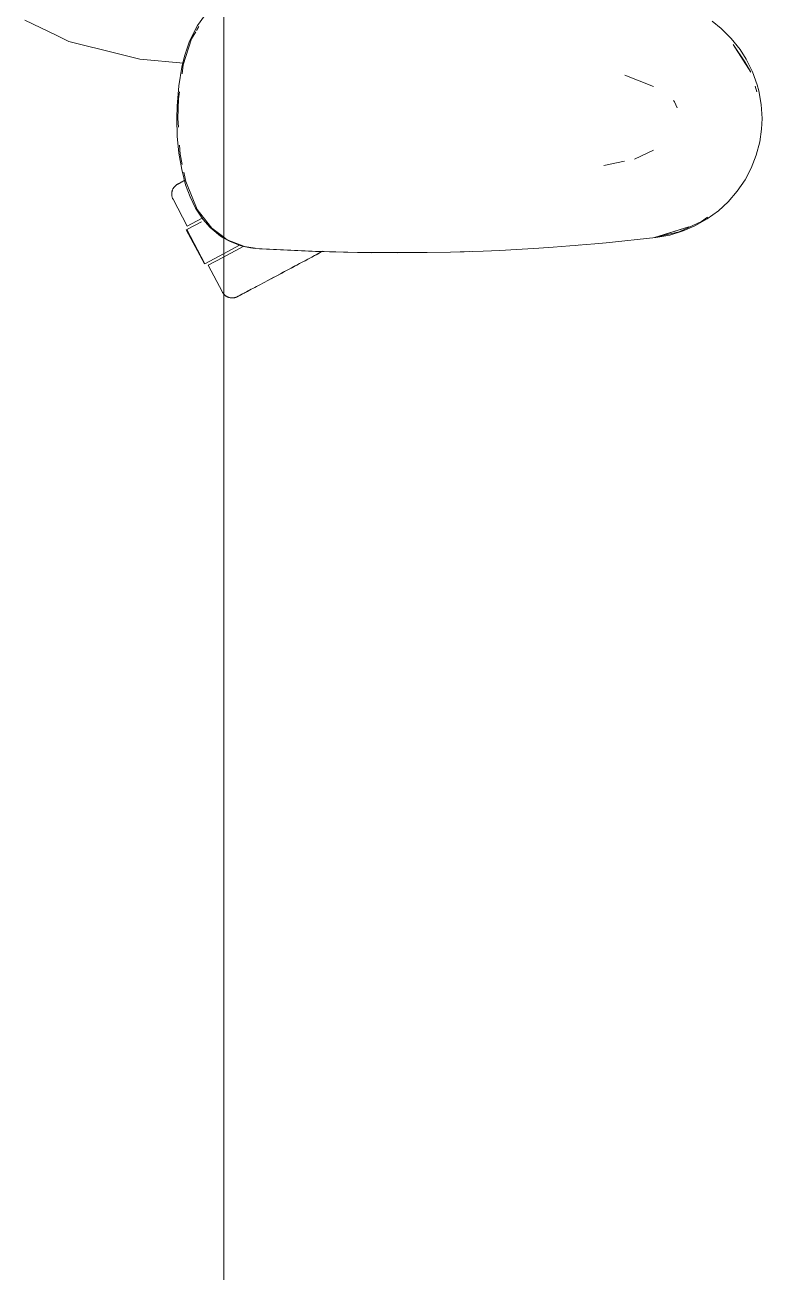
# Model space of a CAD drawing. Header units: millimetres. Extents: x 155920 to 295199, y -4084 to 97293.
# Drawn here: x 160180.5 to 160446.7, y 31127.1 to 31577.3 of the extents above; entities that cross this region are included whole.
import ezdxf

# ---------------------------------------------------------------- set-up
doc = ezdxf.new("R2010")
doc.units = ezdxf.units.MM
doc.header["$MEASUREMENT"] = 0
doc.layers.add('G-IMPT', color=8, linetype='CONTINUOUS', lineweight=9)
doc.layers.add('I-FURN', color=8, linetype='CONTINUOUS', lineweight=9)

msp = doc.modelspace()

# ---------------------------------------------------------------- linework, layer by layer
at = {"layer": 'G-IMPT'}
for p, q in [((160191.95, 31573.45), (160180.48, 31579.09)), ((160245.29, 31580.59), (160242.84, 31577.13)), ((160431.91, 31576), (160428.6, 31578.62)), ((160191.95, 31573.45), (160196.31, 31571.3)), ((160239.83, 31571.12), (160242.04, 31575.76)), ((160240.69, 31572.34), (160242.16, 31574.79)), ((160242.04, 31575.76), (160242.84, 31577.13)), ((160242.44, 31575.26), (160243.3, 31576.7)), ((160435.51, 31572.45), (160431.91, 31576)), ((160196.31, 31571.3), (160214.26, 31566.89)), ((160237.66, 31562.95), (160240.69, 31572.34)), ((160238.09, 31566.04), (160239.83, 31571.12)), ((160435.51, 31572.45), (160438.7, 31568.47)), ((160442.56, 31560.32), (160436.24, 31570.27)), ((160440.4, 31564), (160436.24, 31570.27)), ((160214.26, 31566.89), (160216.63, 31566.31)), ((160221.92, 31565.01), (160216.63, 31566.31)), ((160237.8, 31563.57), (160221.92, 31565.01)), ((160238.09, 31566.04), (160237.11, 31562.11)), ((160440.97, 31564.93), (160438.7, 31568.47)), ((160443.21, 31560.42), (160440.97, 31564.93)), ((160237.11, 31562.11), (160236, 31555.35)), ((160237.2, 31559.66), (160237.66, 31562.95)), ((160442.56, 31560.32), (160440.4, 31564)), ((160443.21, 31560.42), (160444.92, 31555.64)), ((160397.08, 31559.24), (160407.51, 31555.1)), ((160445.49, 31553.51), (160444.92, 31555.64)), ((160235.42, 31548.03), (160236, 31555.35)), ((160235.94, 31550.69), (160236.28, 31553.12)), ((160444.12, 31555.21), (160444.74, 31553.18)), ((160446.37, 31548.57), (160445.49, 31553.51)), ((160235.42, 31548.03), (160235.33, 31543.52)), ((160235.94, 31550.69), (160235.71, 31543.52)), ((160415.03, 31549.57), (160414.74, 31550.02)), ((160416.05, 31547.35), (160415.03, 31549.57)), ((160446.66, 31543.52), (160446.37, 31548.57)), ((160235.33, 31543.52), (160235.51, 31537.19)), ((160235.9, 31540.42), (160235.71, 31543.52)), ((160446.66, 31543.52), (160446.49, 31539.68)), ((160445.84, 31535.16), (160446.49, 31539.68)), ((160236.08, 31531.04), (160235.51, 31537.19)), ((160236.49, 31530.7), (160236.3, 31533.9)), ((160445.84, 31535.16), (160444.58, 31530.3)), ((160236.08, 31531.04), (160237.08, 31525.1)), ((160237.26, 31526.95), (160236.49, 31530.7)), ((160407.41, 31532.15), (160400.63, 31528.88)), ((160442.75, 31525.59), (160444.58, 31530.3)), ((160238.51, 31519.62), (160237.08, 31525.1)), ((160238.53, 31520.74), (160237.82, 31524.2)), ((160389.58, 31526.54), (160397.02, 31528.12)), ((160440.56, 31521.42), (160442.75, 31525.59)), ((160238.51, 31519.62), (160240.09, 31515.29)), ((160238.53, 31520.74), (160240.86, 31515.11)), ((160440.56, 31521.42), (160437.73, 31517.25)), ((160242.08, 31511.22), (160240.09, 31515.29)), ((160242.7, 31510.72), (160240.86, 31515.11)), ((160437.73, 31517.25), (160434.4, 31513.42)), ((160242.08, 31511.22), (160244.73, 31507.17)), ((160247.92, 31503.93), (160242.7, 31510.72)), ((160430.97, 31510.25), (160434.4, 31513.42)), ((160244.73, 31507.17), (160247.4, 31504.13)), ((160416.75, 31502.62), (160424.82, 31506.35)), ((160422.44, 31504.75), (160426.88, 31507.26)), ((160426.93, 31507.95), (160424.82, 31506.35)), ((160430.97, 31510.25), (160426.88, 31507.26)), ((160251.14, 31501.05), (160247.4, 31504.13)), ((160252.33, 31500.66), (160247.92, 31503.93)), ((160407.78, 31500.57), (160420.25, 31504.4)), ((160407.78, 31500.57), (160411.1, 31501.49)), ((160408.3, 31500.57), (160413.34, 31501.47)), ((160416.75, 31502.62), (160408.35, 31500.7)), ((160420.25, 31504.4), (160411.1, 31501.49)), ((160418.2, 31502.93), (160413.34, 31501.47)), ((160422.44, 31504.75), (160418.2, 31502.93)), ((160252.33, 31500.37), (160251.14, 31501.05)), ((160253.54, 31499.76), (160252.33, 31500.66)), ((160254.57, 31499.1), (160252.33, 31500.37)), ((160259.74, 31497.35), (160253.54, 31499.76)), ((160254.57, 31499.1), (160258.21, 31497.7)), ((160259.56, 31497.33), (160258.21, 31497.7)), ((160259.56, 31497.33), (160261.95, 31496.89)), ((160259.74, 31497.35), (160263.58, 31496.77)), ((160263.6, 31496.64), (160261.95, 31496.89)), ((160371.18, 31497.08), (160366.1, 31496.75)), ((160371.18, 31497.08), (160386.24, 31498.32)), ((160379.37, 31497.73), (160381.04, 31497.89)), ((160386.24, 31498.32), (160390.37, 31498.67)), ((160390.37, 31498.67), (160408.3, 31500.57)), ((160284.18, 31495.59), (160263.6, 31496.64)), ((160285.38, 31495.55), (160263.6, 31496.64)), ((160263.6, 31496.64), (160265.21, 31496.52)), ((160285.38, 31495.55), (160265.21, 31496.52)), ((160305.57, 31495.09), (160284.18, 31495.59)), ((160295.74, 31495.25), (160284.18, 31495.59)), ((160284.18, 31495.59), (160285.38, 31495.55)), ((160305.57, 31495.09), (160285.38, 31495.55)), ((160325.76, 31495.13), (160295.74, 31495.25)), ((160305.57, 31495.09), (160295.74, 31495.25)), ((160295.74, 31495.25), (160314.96, 31495.04)), ((160303.53, 31495.11), (160301.62, 31495.18)), ((160305.57, 31495.12), (160303.53, 31495.11)), ((160325.76, 31495.13), (160305.57, 31495.09)), ((160325.76, 31495.13), (160314.96, 31495.04)), ((160325.76, 31495.13), (160334.17, 31495.3)), ((160345.93, 31495.69), (160334.17, 31495.3)), ((160339.11, 31495.43), (160337.62, 31495.42)), ((160341.05, 31495.55), (160339.11, 31495.43)), ((160345.93, 31495.69), (160351.96, 31495.94)), ((160366.1, 31496.75), (160351.96, 31495.94))]:
    msp.add_line(p, q, dxfattribs=at)
at = {"layer": 'I-FURN'}
for p, q in [((160252.33, 31029.33), (160252.33, 32629.33)), ((160252.33, 32629.33), (160252.33, 31029.33)), ((160234.8, 31519.26), (160234.92, 31519.37)), ((160234.92, 31519.37), (160235.05, 31519.47)), ((160235.05, 31519.47), (160235.18, 31519.57)), ((160235.18, 31519.57), (160235.31, 31519.66)), ((160235.31, 31519.66), (160235.45, 31519.74)), ((160235.45, 31519.74), (160235.59, 31519.82)), ((160235.59, 31519.82), (160235.63, 31519.84)), ((160235.67, 31519.87), (160235.63, 31519.85)), ((160235.63, 31519.84), (160235.65, 31519.85)), ((160235.63, 31519.85), (160235.63, 31519.84)), ((160235.65, 31519.85), (160235.71, 31519.89)), ((160235.75, 31519.91), (160235.67, 31519.87)), ((160235.71, 31519.89), (160235.81, 31519.94)), ((160235.88, 31519.98), (160235.75, 31519.91)), ((160235.81, 31519.94), (160235.95, 31520.01)), ((160236.04, 31520.06), (160235.88, 31519.98)), ((160235.95, 31520.01), (160236.13, 31520.11)), ((160236.24, 31520.17), (160236.04, 31520.06)), ((160236.13, 31520.11), (160236.35, 31520.23)), ((160236.48, 31520.3), (160236.24, 31520.17)), ((160236.35, 31520.23), (160236.6, 31520.36)), ((160236.76, 31520.45), (160236.48, 31520.3)), ((160236.6, 31520.36), (160236.9, 31520.52)), ((160237.08, 31520.62), (160236.76, 31520.45)), ((160236.9, 31520.52), (160237.24, 31520.7)), ((160237.43, 31520.8), (160237.08, 31520.62)), ((160237.24, 31520.7), (160237.61, 31520.9)), ((160237.83, 31521.01), (160237.43, 31520.8)), ((160237.61, 31520.9), (160238.02, 31521.12)), ((160238.26, 31521.24), (160237.83, 31521.01)), ((160233.49, 31516.41), (160233.5, 31516.57)), ((160233.49, 31516.25), (160233.49, 31516.41)), ((160233.49, 31516.09), (160233.49, 31516.25)), ((160233.5, 31515.93), (160233.49, 31516.09)), ((160233.5, 31516.57), (160233.51, 31516.73)), ((160233.52, 31515.77), (160233.5, 31515.93)), ((160233.51, 31516.73), (160233.53, 31516.89)), ((160233.54, 31515.61), (160233.52, 31515.77)), ((160233.53, 31516.89), (160233.56, 31517.05)), ((160233.57, 31515.45), (160233.54, 31515.61)), ((160233.56, 31517.05), (160233.59, 31517.21)), ((160233.61, 31515.29), (160233.57, 31515.45)), ((160233.59, 31517.21), (160233.63, 31517.36)), ((160233.65, 31515.14), (160233.61, 31515.29)), ((160233.63, 31517.36), (160233.68, 31517.52)), ((160233.7, 31514.98), (160233.65, 31515.14)), ((160233.68, 31517.52), (160233.73, 31517.67)), ((160233.76, 31514.83), (160233.7, 31514.98)), ((160233.73, 31517.67), (160233.79, 31517.82)), ((160233.79, 31517.82), (160233.86, 31517.97)), ((160233.86, 31517.97), (160233.93, 31518.11)), ((160233.93, 31518.11), (160234, 31518.26)), ((160234, 31518.26), (160234.08, 31518.4)), ((160234.08, 31518.4), (160234.17, 31518.53)), ((160234.17, 31518.53), (160234.26, 31518.66)), ((160234.26, 31518.66), (160234.36, 31518.79)), ((160234.36, 31518.79), (160234.46, 31518.92)), ((160234.46, 31518.92), (160234.57, 31519.04)), ((160234.57, 31519.04), (160234.68, 31519.15)), ((160234.68, 31519.15), (160234.8, 31519.26)), ((160233.82, 31514.68), (160233.76, 31514.83)), ((160233.89, 31514.54), (160233.82, 31514.68)), ((160233.96, 31514.39), (160233.89, 31514.54)), ((160233.96, 31514.39), (160239.11, 31504.71)), ((160238.92, 31503.48), (160244.22, 31506.29)), ((160239.11, 31504.71), (160244.3, 31507.47)), ((160238.75, 31503.39), (160245.33, 31491.02)), ((160245.5, 31491.12), (160238.92, 31503.48)), ((160251.91, 31493.39), (160259.29, 31497.31)), ((160258, 31497.77), (160252.19, 31494.67)), ((160252.19, 31494.67), (160245.5, 31491.12)), ((160246.62, 31490.58), (160251.91, 31493.39)), ((160281.08, 31491.91), (160282.09, 31492.45)), ((160282.63, 31492.74), (160281.62, 31492.2)), ((160282.09, 31492.45), (160283.09, 31492.98)), ((160283.63, 31493.27), (160282.63, 31492.74)), ((160283.09, 31492.98), (160284.1, 31493.52)), ((160284.64, 31493.81), (160283.63, 31493.27)), ((160284.1, 31493.52), (160285.1, 31494.05)), ((160285.64, 31494.34), (160284.64, 31493.81)), ((160285.1, 31494.05), (160286.09, 31494.58)), ((160286.63, 31494.87), (160285.64, 31494.34)), ((160286.09, 31494.58), (160287.09, 31495.11)), ((160287.62, 31495.39), (160286.63, 31494.87)), ((160287.09, 31495.11), (160288.07, 31495.63)), ((160246.62, 31490.58), (160251.77, 31480.89)), ((160273.76, 31488.02), (160272.82, 31487.52)), ((160273.25, 31487.75), (160274.19, 31488.25)), ((160274.71, 31488.53), (160273.76, 31488.02)), ((160274.19, 31488.25), (160275.15, 31488.76)), ((160275.67, 31489.04), (160274.71, 31488.53)), ((160275.15, 31488.76), (160276.12, 31489.28)), ((160276.65, 31489.56), (160275.67, 31489.04)), ((160276.12, 31489.28), (160277.1, 31489.8)), ((160277.63, 31490.08), (160276.65, 31489.56)), ((160277.1, 31489.8), (160278.09, 31490.32)), ((160278.62, 31490.61), (160277.63, 31490.08)), ((160278.09, 31490.32), (160279.08, 31490.85)), ((160279.62, 31491.14), (160278.62, 31490.61)), ((160279.08, 31490.85), (160280.08, 31491.38)), ((160280.62, 31491.67), (160279.62, 31491.14)), ((160280.08, 31491.38), (160281.08, 31491.91)), ((160281.62, 31492.2), (160280.62, 31491.67)), ((160264.84, 31483.28), (160265.58, 31483.67)), ((160265.58, 31483.67), (160266.34, 31484.08)), ((160266.34, 31484.08), (160267.13, 31484.5)), ((160267.13, 31484.5), (160267.94, 31484.93)), ((160267.94, 31484.93), (160268.78, 31485.37)), ((160269.24, 31485.62), (160268.39, 31485.17)), ((160268.78, 31485.37), (160269.63, 31485.83)), ((160270.1, 31486.08), (160269.24, 31485.62)), ((160269.63, 31485.83), (160270.51, 31486.29)), ((160270.99, 31486.55), (160270.1, 31486.08)), ((160270.51, 31486.29), (160271.41, 31486.77)), ((160271.9, 31487.03), (160270.99, 31486.55)), ((160271.41, 31486.77), (160272.32, 31487.26)), ((160272.82, 31487.52), (160271.9, 31487.03)), ((160272.32, 31487.26), (160273.25, 31487.75)), ((160251.79, 31480.86), (160251.77, 31480.89)), ((160251.87, 31480.72), (160251.79, 31480.86)), ((160251.96, 31480.58), (160251.87, 31480.72)), ((160252.05, 31480.45), (160251.96, 31480.58)), ((160252.14, 31480.32), (160252.05, 31480.45)), ((160252.24, 31480.19), (160252.14, 31480.32)), ((160252.35, 31480.07), (160252.24, 31480.19)), ((160252.46, 31479.95), (160252.35, 31480.07)), ((160252.58, 31479.84), (160252.46, 31479.95)), ((160252.7, 31479.73), (160252.58, 31479.84)), ((160252.82, 31479.63), (160252.7, 31479.73)), ((160252.95, 31479.53), (160252.82, 31479.63)), ((160253.08, 31479.44), (160252.95, 31479.53)), ((160253.22, 31479.35), (160253.08, 31479.44)), ((160253.36, 31479.27), (160253.22, 31479.35)), ((160253.5, 31479.2), (160253.36, 31479.27)), ((160253.64, 31479.13), (160253.5, 31479.2)), ((160253.79, 31479.06), (160253.64, 31479.13)), ((160253.94, 31479), (160253.79, 31479.06)), ((160254.09, 31478.95), (160253.94, 31479)), ((160254.25, 31478.9), (160254.09, 31478.95)), ((160254.4, 31478.86), (160254.25, 31478.9)), ((160254.56, 31478.83), (160254.4, 31478.86)), ((160256.16, 31478.84), (160256.01, 31478.81)), ((160256.32, 31478.88), (160256.16, 31478.84)), ((160256.48, 31478.92), (160256.32, 31478.88)), ((160256.63, 31478.97), (160256.48, 31478.92)), ((160256.78, 31479.03), (160256.63, 31478.97)), ((160256.93, 31479.09), (160256.78, 31479.03)), ((160257.08, 31479.15), (160256.93, 31479.09)), ((160257.22, 31479.23), (160257.08, 31479.15)), ((160257.22, 31479.23), (160257.24, 31479.24)), ((160257.23, 31479.23), (160257.22, 31479.23)), ((160257.27, 31479.25), (160257.23, 31479.23)), ((160257.24, 31479.24), (160257.3, 31479.27)), ((160257.35, 31479.3), (160257.27, 31479.25)), ((160257.3, 31479.27), (160257.4, 31479.32)), ((160257.47, 31479.36), (160257.35, 31479.3)), ((160257.4, 31479.32), (160257.54, 31479.4)), ((160257.63, 31479.45), (160257.47, 31479.36)), ((160257.54, 31479.4), (160257.72, 31479.49)), ((160257.84, 31479.55), (160257.63, 31479.45)), ((160257.72, 31479.49), (160257.94, 31479.61)), ((160258.08, 31479.68), (160257.84, 31479.55)), ((160257.94, 31479.61), (160258.2, 31479.75)), ((160258.36, 31479.83), (160258.08, 31479.68)), ((160258.2, 31479.75), (160258.5, 31479.91)), ((160258.67, 31480), (160258.36, 31479.83)), ((160258.5, 31479.91), (160258.83, 31480.08)), ((160259.03, 31480.19), (160258.67, 31480)), ((160258.83, 31480.08), (160259.21, 31480.28)), ((160259.42, 31480.4), (160259.03, 31480.19)), ((160259.21, 31480.28), (160259.62, 31480.5)), ((160259.85, 31480.63), (160259.42, 31480.4)), ((160259.62, 31480.5), (160260.06, 31480.74)), ((160260.32, 31480.87), (160259.85, 31480.63)), ((160260.06, 31480.74), (160260.54, 31480.99)), ((160260.82, 31481.14), (160260.32, 31480.87)), ((160260.54, 31480.99), (160261.06, 31481.27)), ((160261.35, 31481.43), (160260.82, 31481.14)), ((160261.06, 31481.27), (160261.61, 31481.56)), ((160261.92, 31481.73), (160261.35, 31481.43)), ((160261.61, 31481.56), (160262.2, 31481.87)), ((160262.2, 31481.87), (160262.81, 31482.2)), ((160262.81, 31482.2), (160263.46, 31482.55)), ((160263.46, 31482.55), (160264.14, 31482.91)), ((160264.14, 31482.91), (160264.84, 31483.28)), ((160254.72, 31478.8), (160254.56, 31478.83)), ((160254.88, 31478.78), (160254.72, 31478.8)), ((160255.04, 31478.77), (160254.88, 31478.78)), ((160255.2, 31478.76), (160255.04, 31478.77)), ((160255.36, 31478.76), (160255.2, 31478.76)), ((160255.52, 31478.76), (160255.36, 31478.76)), ((160255.69, 31478.77), (160255.52, 31478.76)), ((160255.85, 31478.79), (160255.69, 31478.77)), ((160256.01, 31478.81), (160255.85, 31478.79))]:
    msp.add_line(p, q, dxfattribs=at)

doc.saveas('drawing.dxf')
